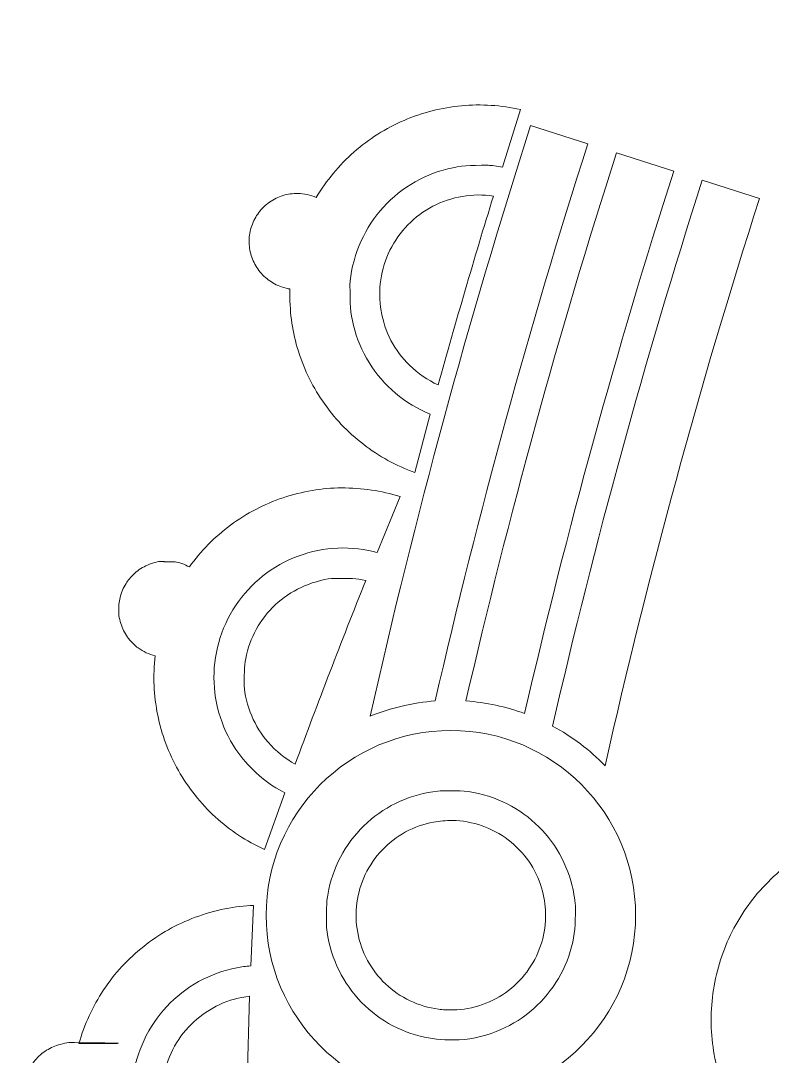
# Model space of a CAD drawing. Header units: millimetres. Extents: x -216 to 235, y -247 to 205.
# Drawn here: x -139.68 to -124.11, y 4.22 to 25.67 of the extents above; entities that cross this region are included whole.
import ezdxf

# ---------------------------------------------------------------- set-up
doc = ezdxf.new("R2010")
doc.units = ezdxf.units.MM
doc.header["$MEASUREMENT"] = 0
doc.layers.add('Camada 1', color=7, linetype='Continuous')

msp = doc.modelspace()

# ---------------------------------------------------------------- linework, layer by layer
at = {"layer": 'Camada 1', "color": 240, "lineweight": 18}
msp.add_open_spline([(40.386, -243.7514), (52.549, -242.0562), (64.5321, -239.369), (76.2543, -235.708), (76.2543, -235.708), (98.8911, -228.6351), (120.1427, -218.1082), (139.486, -204.3864), (139.486, -204.3864), (164.4969, -186.644), (185.4274, -164.233), (201.4217, -138.0695), (201.4217, -138.0695), (213.7717, -117.7741), (222.7947, -95.7966), (228.2686, -72.6782), (228.2686, -72.6782), (232.7664, -53.682), (234.7784, -34.2646), (234.2711, -14.7498), (234.2711, -14.7498), (233.6078, 8.9614), (229.2434, 32.277), (221.2854, 54.6227), (221.2854, 54.6227), (213.3274, 76.9685), (201.9717, 97.7943), (187.498, 116.5872), (187.498, 116.5872), (182.1139, 123.578), (176.3293, 130.2413), (170.1642, 136.5541), (170.1642, 136.5541), (153.5928, 153.4769), (134.5781, 167.599), (113.5883, 178.5727), (113.5883, 178.5727), (92.5985, 189.5464), (70.1505, 197.1015), (46.7969, 201.0519), (46.7969, 201.0519), (39.0919, 202.3552), (31.3295, 203.2562), (23.5308, 203.7524), (23.5308, 203.7524), (0.054, 205.2792), (-23.3725, 203.1146), (-46.1721, 197.3119), (-46.1721, 197.3119), (-57.2082, 194.503), (-67.9982, 190.8615), (-78.4793, 186.4083), (-78.4793, 186.4083), (-100.2525, 177.1917), (-120.3159, 164.6826), (-138.1754, 149.1888), (-138.1754, 149.1888), (-156.0349, 133.6951), (-171.2507, 115.5983), (-183.4483, 95.344), (-183.4483, 95.344), (-190.4371, 83.7389), (-196.3515, 71.5511), (-201.1434, 58.8799), (-201.1434, 58.8799), (-210.746, 33.3304), (-215.639, 6.4782), (-215.6655, -20.8162), (-215.6655, -20.8162), (-215.6885, -44.4186), (-212.0189, -67.7341), (-204.7472, -90.1884), (-204.7472, -90.1884), (-197.4754, -112.6427), (-186.7806, -133.683), (-172.926, -152.7913), (-172.926, -152.7913), (-167.4686, -160.3181), (-161.5547, -167.4917), (-155.2071, -174.2846)], degree=3, knots=[0, 0, 0, 0, 0.047619, 0.047619, 0.047619, 0.047619, 0.0952381, 0.0952381, 0.0952381, 0.0952381, 0.1428571, 0.1428571, 0.1428571, 0.1428571, 0.1904762, 0.1904762, 0.1904762, 0.1904762, 0.2380952, 0.2380952, 0.2380952, 0.2380952, 0.2857143, 0.2857143, 0.2857143, 0.2857143, 0.3333333, 0.3333333, 0.3333333, 0.3333333, 0.3809524, 0.3809524, 0.3809524, 0.3809524, 0.4285714, 0.4285714, 0.4285714, 0.4285714, 0.4761905, 0.4761905, 0.4761905, 0.4761905, 0.5238095, 0.5238095, 0.5238095, 0.5238095, 0.5714286, 0.5714286, 0.5714286, 0.5714286, 0.6190476, 0.6190476, 0.6190476, 0.6190476, 0.6666667, 0.6666667, 0.6666667, 0.6666667, 0.7142857, 0.7142857, 0.7142857, 0.7142857, 0.7619048, 0.7619048, 0.7619048, 0.7619048, 0.8095238, 0.8095238, 0.8095238, 0.8095238, 0.8571429, 0.8571429, 0.8571429, 0.8571429, 0.9047619, 0.9047619, 0.9047619, 0.9047619, 1, 1, 1, 1], dxfattribs=at)
at = {"layer": 'Camada 1', "color": 250, "lineweight": 18}
for points, knots in [([(169.4556, 135.5004), (152.9965, 152.348), (134.1044, 166.4135), (113.2447, 177.3504), (113.2447, 177.3504), (92.385, 188.2873), (70.0712, 195.8264), (46.8527, 199.782), (46.8527, 199.782), (39.1901, 201.0875), (31.4701, 201.9926), (23.7134, 202.4951), (23.7134, 202.4951), (0.3708, 204.0413), (-22.9262, 201.9169), (-45.6041, 196.1741), (-45.6041, 196.1741), (-56.5864, 193.3931), (-67.3248, 189.7829), (-77.7567, 185.3645), (-77.7567, 185.3645), (-99.4202, 176.2238), (-119.3871, 163.8067), (-137.1658, 148.419), (-137.1658, 148.419), (-154.9444, 133.0313), (-170.097, 115.0518), (-182.2504, 94.9233), (-182.2504, 94.9233), (-189.2131, 83.3915), (-195.1084, 71.2792), (-199.8881, 58.6848), (-199.8881, 58.6848), (-209.4979, 33.2044), (-214.3954, 6.4161), (-214.4225, -20.8161), (-214.4225, -20.8161), (-214.4225, -44.3152), (-210.6959, -67.68), (-203.3914, -90.0987), (-203.3914, -90.0987), (-196.087, -112.5174), (-185.3655, -133.5174), (-171.4908, -152.5816), (-171.4908, -152.5816), (-166.2338, -159.8049), (-160.555, -166.7015), (-154.4747, -173.2469), (-154.4747, -173.2469), (-138.5335, -190.4321), (-120.1002, -204.912), (-99.6287, -216.33), (-99.6287, -216.33), (-77.9909, -228.3986), (-54.6567, -236.727), (-30.2673, -241.0865), (-30.2673, -241.0865), (-7.2069, -245.2627), (16.2229, -245.78), (39.4452, -242.6257)], [0, 0, 0, 0, 0.0625, 0.0625, 0.0625, 0.0625, 0.125, 0.125, 0.125, 0.125, 0.1875, 0.1875, 0.1875, 0.1875, 0.25, 0.25, 0.25, 0.25, 0.3125, 0.3125, 0.3125, 0.3125, 0.375, 0.375, 0.375, 0.375, 0.4375, 0.4375, 0.4375, 0.4375, 0.5, 0.5, 0.5, 0.5, 0.5625, 0.5625, 0.5625, 0.5625, 0.625, 0.625, 0.625, 0.625, 0.6875, 0.6875, 0.6875, 0.6875, 0.75, 0.75, 0.75, 0.75, 0.8125, 0.8125, 0.8125, 0.8125, 0.875, 0.875, 0.875, 0.875, 1, 1, 1, 1]), ([(-80.3896, -223.5108), (-101.7016, -214.0775), (-121.2756, -201.4264), (-138.6295, -185.869), (-138.6295, -185.869), (-155.9835, -170.3116), (-170.6901, -152.2309), (-182.3871, -132.0723), (-182.3871, -132.0723), (-186.1637, -125.5637), (-189.6042, -118.8715), (-192.6998, -112.0128), (-192.6998, -112.0128), (-202.31, -90.6018), (-208.4525, -67.9511), (-210.976, -44.6184), (-210.976, -44.6184), (-211.9408, -35.6978), (-212.3665, -26.7353), (-212.2517, -17.7634), (-212.2517, -17.7634), (-211.9346, 5.5262), (-207.9782, 28.4796), (-200.4799, 50.5315), (-200.4799, 50.5315), (-192.9815, 72.5834), (-182.1257, 93.1907), (-168.1799, 111.8462), (-168.1799, 111.8462), (-161.7917, 120.3919), (-154.8036, 128.4545), (-147.2523, 135.9921), (-147.2523, 135.9921), (-144.575, 138.6646), (-141.8305, 141.2679), (-139.0205, 143.8004)], [0, 0, 0, 0, 0.1, 0.1, 0.1, 0.1, 0.2, 0.2, 0.2, 0.2, 0.3, 0.3, 0.3, 0.3, 0.4, 0.4, 0.4, 0.4, 0.5, 0.5, 0.5, 0.5, 0.6, 0.6, 0.6, 0.6, 0.7, 0.7, 0.7, 0.7, 0.8, 0.8, 0.8, 0.8, 1, 1, 1, 1]), ([(-139.0924, 142.3947), (-156.1732, 126.9372), (-170.6255, 108.9981), (-182.0937, 89.0189), (-182.0937, 89.0189), (-190.2531, 74.804), (-196.7728, 59.7664), (-201.5712, 44.0943), (-201.5712, 44.0943), (-208.3999, 21.7894), (-211.6552, -1.3091), (-211.2571, -24.6323), (-211.2571, -24.6323), (-211.1087, -33.3264), (-210.4499, -41.9967), (-209.2831, -50.6134), (-209.2831, -50.6134), (-206.139, -73.616), (-199.4352, -95.8435), (-189.3368, -116.7486), (-189.3368, -116.7486), (-180.0563, -135.9605), (-168.1071, -153.6364), (-153.7378, -169.4081), (-153.7378, -169.4081), (-133.2574, -191.8875), (-108.6336, -209.7323), (-80.8955, -222.1967)], [0, 0, 0, 0, 0.125, 0.125, 0.125, 0.125, 0.25, 0.25, 0.25, 0.25, 0.375, 0.375, 0.375, 0.375, 0.5, 0.5, 0.5, 0.5, 0.625, 0.625, 0.625, 0.625, 0.75, 0.75, 0.75, 0.75, 1, 1, 1, 1]), ([(-150.9205, -77.3759), (-156.868, -60.4674), (-160.0972, -42.8367), (-160.5287, -24.9179), (-160.5287, -24.9179), (-160.7768, -14.6119), (-160.0916, -4.3259), (-158.4785, 5.8561), (-158.4785, 5.8561), (-155.6464, 23.5449), (-150.0821, 40.5729), (-141.9225, 56.5208), (-141.9225, 56.5208), (-133.7982, 72.3997), (-123.2997, 86.8191), (-110.6833, 99.4273), (-110.6833, 99.4273), (-98.0511, 112.0511), (-83.5997, 122.5434), (-67.6849, 130.6458), (-67.6849, 130.6458), (-59.3304, 134.8992), (-50.6531, 138.4478), (-41.7123, 141.2675)], [0, 0, 0, 0, 0.1428571, 0.1428571, 0.1428571, 0.1428571, 0.2857143, 0.2857143, 0.2857143, 0.2857143, 0.4285714, 0.4285714, 0.4285714, 0.4285714, 0.5714286, 0.5714286, 0.5714286, 0.5714286, 0.7142857, 0.7142857, 0.7142857, 0.7142857, 1, 1, 1, 1]), ([(-130.0336, 133.8278), (-146.2194, 119.3145), (-159.9356, 102.4479), (-170.8443, 83.6433), (-170.8443, 83.6433), (-179.7554, 68.2822), (-186.6247, 51.9059), (-191.3391, 34.7844), (-191.3391, 34.7844), (-198.8378, 7.5444), (-200.7516, -20.6439), (-197.0035, -48.6475), (-197.0035, -48.6475), (-194.1104, -70.2624), (-187.8716, -91.1586), (-178.4408, -110.8216), (-178.4408, -110.8216), (-170.3193, -127.7548), (-159.9861, -143.4365), (-147.6304, -157.5797)], [0, 0, 0, 0, 0.1666667, 0.1666667, 0.1666667, 0.1666667, 0.3333333, 0.3333333, 0.3333333, 0.3333333, 0.5, 0.5, 0.5, 0.5, 0.6666667, 0.6666667, 0.6666667, 0.6666667, 1, 1, 1, 1]), ([(-199.6752, -12.3962), (-198.7987, 9.558), (-194.4986, 31.1049), (-186.8808, 51.7138), (-186.8808, 51.7138), (-177.8689, 76.0941), (-164.5146, 98.3937), (-147.276, 117.8473), (-147.276, 117.8473), (-142.2859, 123.4786), (-137.001, 128.8344), (-131.4367, 133.8992)], [0, 0, 0, 0, 0.25, 0.25, 0.25, 0.25, 0.5, 0.5, 0.5, 0.5, 1, 1, 1, 1]), ([(-131.4849, 76.4581), (-141.7294, 61.5908), (-149.522, 45.304), (-154.6708, 27.9986), (-154.6708, 27.9986), (-160.0088, 10.0576), (-162.3683, -8.5113), (-161.687, -27.2172), (-161.687, -27.2172), (-161.0128, -45.2033), (-157.5334, -62.8625), (-151.3342, -79.76), (-151.3342, -79.76), (-145.135, -96.6575), (-136.3689, -112.3772), (-125.2515, -126.5319), (-125.2515, -126.5319), (-121.3176, -131.5408), (-117.1105, -136.3224), (-112.6433, -140.8621), (-112.6433, -140.8621), (-103.3382, -150.3182), (-93.005, -158.6385), (-81.7816, -165.7122)], [0, 0, 0, 0, 0.1428571, 0.1428571, 0.1428571, 0.1428571, 0.2857143, 0.2857143, 0.2857143, 0.2857143, 0.4285714, 0.4285714, 0.4285714, 0.4285714, 0.5714286, 0.5714286, 0.5714286, 0.5714286, 0.7142857, 0.7142857, 0.7142857, 0.7142857, 1, 1, 1, 1]), ([(-129.3238, 23.8288), (-129.7261, 23.9194), (-130.1376, 23.946), (-130.5482, 23.9078), (-130.5482, 23.9078), (-130.9588, 23.8697), (-131.3583, 23.7678), (-131.737, 23.6047), (-131.737, 23.6047), (-132.1158, 23.4415), (-132.4643, 23.2211), (-132.7741, 22.9489), (-132.7741, 22.9489), (-133.0822, 22.6781), (-133.3445, 22.3626), (-133.5545, 22.0102), (-133.5545, 22.0102), (-133.6748, 22.0628), (-133.8099, 22.0929), (-133.9343, 22.0929), (-133.9343, 22.0929), (-134.0469, 22.0929), (-134.1424, 22.0801), (-134.2424, 22.0495), (-134.2424, 22.0495), (-134.3424, 22.0189), (-134.4364, 21.973), (-134.5221, 21.913), (-134.5221, 21.913), (-134.6077, 21.853), (-134.6829, 21.7803), (-134.7458, 21.6967), (-134.7458, 21.6967), (-134.8087, 21.6132), (-134.8578, 21.5208), (-134.8918, 21.4219), (-134.8918, 21.4219), (-134.9259, 21.323), (-134.9458, 21.2131), (-134.9458, 21.1154), (-134.9458, 21.1154), (-134.9458, 21.0028), (-134.9329, 20.9073), (-134.9023, 20.8073), (-134.9023, 20.8073), (-134.8717, 20.7072), (-134.8258, 20.6133), (-134.7658, 20.5276), (-134.7658, 20.5276), (-134.7058, 20.4419), (-134.6331, 20.3667), (-134.5495, 20.3038), (-134.5495, 20.3038), (-134.466, 20.2409), (-134.3736, 20.1919), (-134.2747, 20.1579), (-134.2747, 20.1579), (-134.2196, 20.1389), (-134.1324, 20.1158), (-134.1054, 20.1158), (-134.1054, 20.1158), (-134.1054, 19.6472), (-134.0644, 19.2946), (-133.9483, 18.8989)], [0, 0, 0, 0, 0.0588235, 0.0588235, 0.0588235, 0.0588235, 0.1176471, 0.1176471, 0.1176471, 0.1176471, 0.1764706, 0.1764706, 0.1764706, 0.1764706, 0.2352941, 0.2352941, 0.2352941, 0.2352941, 0.2941176, 0.2941176, 0.2941176, 0.2941176, 0.3529412, 0.3529412, 0.3529412, 0.3529412, 0.4117647, 0.4117647, 0.4117647, 0.4117647, 0.4705882, 0.4705882, 0.4705882, 0.4705882, 0.5294118, 0.5294118, 0.5294118, 0.5294118, 0.5882353, 0.5882353, 0.5882353, 0.5882353, 0.6470588, 0.6470588, 0.6470588, 0.6470588, 0.7058824, 0.7058824, 0.7058824, 0.7058824, 0.7647059, 0.7647059, 0.7647059, 0.7647059, 0.8235294, 0.8235294, 0.8235294, 0.8235294, 0.8823529, 0.8823529, 0.8823529, 0.8823529, 1, 1, 1, 1]), ([(-127.9298, 23.1227), (-129.1466, 19.3221), (-130.2013, 15.4733), (-131.0921, 11.5833), (-131.0921, 11.5833), (-131.5547, 11.545), (-132.0065, 11.439), (-132.4379, 11.2676), (-132.4379, 11.2676), (-131.512, 15.3932), (-130.4036, 19.4735), (-129.1149, 23.5005)], [0, 0, 0, 0, 0.25, 0.25, 0.25, 0.25, 0.5, 0.5, 0.5, 0.5, 1, 1, 1, 1]), ([(-131.1942, 17.5219), (-131.4551, 17.628), (-131.6962, 17.7736), (-131.9115, 17.9551), (-131.9115, 17.9551), (-132.1269, 18.1366), (-132.3112, 18.3496), (-132.4599, 18.5887), (-132.4599, 18.5887), (-132.6086, 18.8279), (-132.7181, 19.0874), (-132.7857, 19.3608), (-132.7857, 19.3608), (-132.8532, 19.6342), (-132.8569, 19.7922), (-132.8569, 20.1957), (-132.8569, 20.1957), (-132.8569, 20.4129), (-132.7727, 20.7509), (-132.6666, 21.0118), (-132.6666, 21.0118), (-132.5606, 21.2727), (-132.415, 21.5138), (-132.2335, 21.7292), (-132.2335, 21.7292), (-132.052, 21.9445), (-131.839, 22.1289), (-131.5999, 22.2776), (-131.5999, 22.2776), (-131.3607, 22.4263), (-131.1012, 22.5358), (-130.8278, 22.6033), (-130.8278, 22.6033), (-130.5544, 22.6709), (-130.3964, 22.6746), (-129.9928, 22.6746), (-129.9928, 22.6746), (-129.9402, 22.6746), (-129.7973, 22.6551), (-129.7006, 22.6373)], [0, 0, 0, 0, 0.0909091, 0.0909091, 0.0909091, 0.0909091, 0.1818182, 0.1818182, 0.1818182, 0.1818182, 0.2727273, 0.2727273, 0.2727273, 0.2727273, 0.3636364, 0.3636364, 0.3636364, 0.3636364, 0.4545455, 0.4545455, 0.4545455, 0.4545455, 0.5454545, 0.5454545, 0.5454545, 0.5454545, 0.6363636, 0.6363636, 0.6363636, 0.6363636, 0.7272727, 0.7272727, 0.7272727, 0.7272727, 0.8181818, 0.8181818, 0.8181818, 0.8181818, 1, 1, 1, 1]), ([(-126.152, 22.5561), (-127.3372, 18.8555), (-128.3667, 15.1085), (-129.2388, 11.3219), (-129.2388, 11.3219), (-129.6306, 11.4653), (-130.0386, 11.5525), (-130.4548, 11.5819)], [0, 0, 0, 0, 0.3333333, 0.3333333, 0.3333333, 0.3333333, 1, 1, 1, 1]), ([(-131.0281, 18.1277), (-130.6661, 19.4366), (-130.2855, 20.7403), (-129.8863, 22.0383), (-129.8863, 22.0383), (-130.1003, 22.0698), (-130.3165, 22.0674), (-130.5297, 22.0313), (-130.5297, 22.0313), (-130.7429, 21.9951), (-130.9478, 21.926), (-131.1394, 21.8258), (-131.1394, 21.8258), (-131.331, 21.7255), (-131.5045, 21.5964), (-131.6558, 21.4419), (-131.6558, 21.4419), (-131.807, 21.2873), (-131.9322, 21.111), (-132.0282, 20.9172), (-132.0282, 20.9172), (-132.1242, 20.7235), (-132.1888, 20.5171), (-132.2203, 20.3031), (-132.2203, 20.3031), (-132.2518, 20.0892), (-132.2494, 19.873), (-132.2132, 19.6598), (-132.2132, 19.6598), (-132.1771, 19.4466), (-132.108, 19.2416), (-132.0077, 19.0501), (-132.0077, 19.0501), (-131.9074, 18.8585), (-131.7784, 18.6849), (-131.6238, 18.5337), (-131.6238, 18.5337), (-131.4502, 18.3639), (-131.2496, 18.2271), (-131.0281, 18.1277)], [0, 0, 0, 0, 0.0909091, 0.0909091, 0.0909091, 0.0909091, 0.1818182, 0.1818182, 0.1818182, 0.1818182, 0.2727273, 0.2727273, 0.2727273, 0.2727273, 0.3636364, 0.3636364, 0.3636364, 0.3636364, 0.4545455, 0.4545455, 0.4545455, 0.4545455, 0.5454545, 0.5454545, 0.5454545, 0.5454545, 0.6363636, 0.6363636, 0.6363636, 0.6363636, 0.7272727, 0.7272727, 0.7272727, 0.7272727, 0.8181818, 0.8181818, 0.8181818, 0.8181818, 1, 1, 1, 1]), ([(-128.66, 11.0619), (-128.2567, 10.8451), (-127.8914, 10.569), (-127.5726, 10.2401), (-127.5726, 10.2401), (-126.6799, 14.2024), (-125.6133, 18.1215), (-124.375, 21.9897)], [0, 0, 0, 0, 0.3333333, 0.3333333, 0.3333333, 0.3333333, 1, 1, 1, 1]), ([(-133.9483, 18.8989), (-133.8322, 18.5032), (-133.6556, 18.1305), (-133.4228, 17.7901), (-133.4228, 17.7901), (-133.1901, 17.4496), (-132.907, 17.1498), (-132.5804, 16.8979), (-132.5804, 16.8979), (-132.2576, 16.6489), (-131.9002, 16.4529), (-131.5167, 16.3144)], [0, 0, 0, 0, 0.25, 0.25, 0.25, 0.25, 0.5, 0.5, 0.5, 0.5, 1, 1, 1, 1]), ([(-131.8204, 15.813), (-132.2138, 15.9367), (-132.6047, 15.9934), (-133.0341, 15.9934), (-133.0341, 15.9934), (-133.4308, 15.9934), (-133.8532, 15.9211), (-134.2442, 15.79), (-134.2442, 15.79), (-134.6351, 15.6588), (-135.0008, 15.4681), (-135.3321, 15.2225)], [0, 0, 0, 0, 0.25, 0.25, 0.25, 0.25, 0.5, 0.5, 0.5, 0.5, 1, 1, 1, 1]), ([(-135.3321, 15.2225), (-135.6596, 14.9798), (-135.9456, 14.6893), (-136.1833, 14.3581), (-136.1833, 14.3581), (-136.2753, 14.4078), (-136.4165, 14.4614), (-136.4769, 14.4614), (-136.4769, 14.4614), (-136.9265, 14.4614), (-136.5499, 14.4689), (-136.7879, 14.4689), (-136.7879, 14.4689), (-136.8557, 14.4689), (-136.9918, 14.4251), (-137.0862, 14.38), (-137.0862, 14.38), (-137.1805, 14.3347), (-137.2666, 14.2753), (-137.3423, 14.2032), (-137.3423, 14.2032), (-137.4012, 14.147), (-137.4529, 14.0841), (-137.4964, 14.0154), (-137.4964, 14.0154), (-137.5523, 13.9265), (-137.5936, 13.8299), (-137.6192, 13.7281), (-137.6192, 13.7281), (-137.6449, 13.6263), (-137.6473, 13.5632), (-137.6473, 13.4169), (-137.6473, 13.4169), (-137.6473, 13.3347), (-137.6169, 13.2098), (-137.5778, 13.1124), (-137.5778, 13.1124), (-137.5387, 13.0149), (-137.4849, 12.9248), (-137.4176, 12.8442), (-137.4176, 12.8442), (-137.3668, 12.7833), (-137.3091, 12.7289), (-137.2454, 12.6816), (-137.2454, 12.6816), (-137.1399, 12.6035), (-137.0208, 12.5479), (-136.8931, 12.5173), (-136.8931, 12.5173), (-136.9399, 12.1076), (-136.9221, 11.6956), (-136.84, 11.2915), (-136.84, 11.2915), (-136.7579, 10.8874), (-136.6136, 10.5011), (-136.4107, 10.1421), (-136.4107, 10.1421), (-136.2077, 9.7832), (-135.9511, 9.4604), (-135.6472, 9.1817), (-135.6472, 9.1817), (-135.3448, 8.9045), (-135.003, 8.6777), (-134.63, 8.5068)], [0, 0, 0, 0, 0.0588235, 0.0588235, 0.0588235, 0.0588235, 0.1176471, 0.1176471, 0.1176471, 0.1176471, 0.1764706, 0.1764706, 0.1764706, 0.1764706, 0.2352941, 0.2352941, 0.2352941, 0.2352941, 0.2941176, 0.2941176, 0.2941176, 0.2941176, 0.3529412, 0.3529412, 0.3529412, 0.3529412, 0.4117647, 0.4117647, 0.4117647, 0.4117647, 0.4705882, 0.4705882, 0.4705882, 0.4705882, 0.5294118, 0.5294118, 0.5294118, 0.5294118, 0.5882353, 0.5882353, 0.5882353, 0.5882353, 0.6470588, 0.6470588, 0.6470588, 0.6470588, 0.7058824, 0.7058824, 0.7058824, 0.7058824, 0.7647059, 0.7647059, 0.7647059, 0.7647059, 0.8235294, 0.8235294, 0.8235294, 0.8235294, 0.8823529, 0.8823529, 0.8823529, 0.8823529, 1, 1, 1, 1]), ([(-134.2076, 9.683), (-134.4589, 9.8103), (-134.6871, 9.9753), (-134.8866, 10.174), (-134.8866, 10.174), (-135.0862, 10.3728), (-135.2523, 10.6002), (-135.3807, 10.8509), (-135.3807, 10.8509), (-135.5091, 11.1016), (-135.5967, 11.3692), (-135.6414, 11.6473), (-135.6414, 11.6473), (-135.6861, 11.9254), (-135.6867, 12.207), (-135.6432, 12.4853), (-135.6432, 12.4853), (-135.5998, 12.7636), (-135.5134, 13.0316), (-135.386, 13.2828), (-135.386, 13.2828), (-135.2588, 13.534), (-135.0937, 13.7622), (-134.895, 13.9618), (-134.895, 13.9618), (-134.6963, 14.1614), (-134.4688, 14.3275), (-134.2181, 14.4559), (-134.2181, 14.4559), (-133.9675, 14.5843), (-133.6998, 14.6719), (-133.4217, 14.7166), (-133.4217, 14.7166), (-133.1437, 14.7613), (-132.862, 14.7619), (-132.5837, 14.7184), (-132.5837, 14.7184), (-132.4866, 14.7033), (-132.3905, 14.6828), (-132.2956, 14.6571)], [0, 0, 0, 0, 0.0909091, 0.0909091, 0.0909091, 0.0909091, 0.1818182, 0.1818182, 0.1818182, 0.1818182, 0.2727273, 0.2727273, 0.2727273, 0.2727273, 0.3636364, 0.3636364, 0.3636364, 0.3636364, 0.4545455, 0.4545455, 0.4545455, 0.4545455, 0.5454545, 0.5454545, 0.5454545, 0.5454545, 0.6363636, 0.6363636, 0.6363636, 0.6363636, 0.7272727, 0.7272727, 0.7272727, 0.7272727, 0.8181818, 0.8181818, 0.8181818, 0.8181818, 1, 1, 1, 1]), ([(-133.9923, 10.2719), (-133.5232, 11.5464), (-133.0359, 12.814), (-132.5306, 14.0746), (-132.5306, 14.0746), (-132.7412, 14.1237), (-132.8356, 14.1208), (-133.1724, 14.1208), (-133.1724, 14.1208), (-133.3325, 14.1208), (-133.5978, 14.0506), (-133.797, 13.9665), (-133.797, 13.9665), (-133.9962, 13.8824), (-134.1799, 13.7682), (-134.3434, 13.6267), (-134.3434, 13.6267), (-134.5069, 13.4852), (-134.6462, 13.3198), (-134.758, 13.1347), (-134.758, 13.1347), (-134.8698, 12.9496), (-134.9512, 12.7493), (-135.0003, 12.5387)], [0, 0, 0, 0, 0.1428571, 0.1428571, 0.1428571, 0.1428571, 0.2857143, 0.2857143, 0.2857143, 0.2857143, 0.4285714, 0.4285714, 0.4285714, 0.4285714, 0.5714286, 0.5714286, 0.5714286, 0.5714286, 0.7142857, 0.7142857, 0.7142857, 0.7142857, 1, 1, 1, 1]), ([(-135.0003, 12.5387), (-135.0494, 12.3281), (-135.0465, 12.2337), (-135.0465, 11.8969), (-135.0465, 11.8969), (-135.0465, 11.7368), (-134.9763, 11.4715), (-134.8922, 11.2723), (-134.8922, 11.2723), (-134.8081, 11.0731), (-134.6939, 10.8894), (-134.5524, 10.7259), (-134.5524, 10.7259), (-134.3935, 10.5423), (-134.2049, 10.3894), (-133.9923, 10.2719)], [0, 0, 0, 0, 0.2, 0.2, 0.2, 0.2, 0.4, 0.4, 0.4, 0.4, 0.6, 0.6, 0.6, 0.6, 1, 1, 1, 1]), ([(-134.5943, 7.1442), (-134.5943, 9.2578), (-132.8809, 10.9711), (-130.7674, 10.9711), (-130.7674, 10.9711), (-128.6539, 10.9711), (-126.9405, 9.2578), (-126.9405, 7.1442), (-126.9405, 7.1442), (-126.9405, 5.0307), (-128.6539, 3.3173), (-130.7674, 3.3173), (-130.7674, 3.3173), (-132.8809, 3.3173), (-134.5943, 5.0307), (-134.5943, 7.1442)], [0, 0, 0, 0, 0.2, 0.2, 0.2, 0.2, 0.4, 0.4, 0.4, 0.4, 0.6, 0.6, 0.6, 0.6, 1, 1, 1, 1]), ([(-132.7529, 5.491), (-132.5789, 5.2821), (-132.3742, 5.1031), (-132.1441, 4.9582), (-132.1441, 4.9582), (-131.914, 4.8133), (-131.6641, 4.7062), (-131.4005, 4.6396), (-131.4005, 4.6396), (-131.1712, 4.5816), (-130.9698, 4.5615), (-130.6998, 4.5615), (-130.6998, 4.5615), (-130.4263, 4.5615), (-130.106, 4.6285), (-129.8266, 4.7376), (-129.8266, 4.7376), (-129.5735, 4.8365), (-129.339, 4.9738), (-129.1289, 5.1461), (-129.1289, 5.1461), (-128.9188, 5.3184), (-128.7382, 5.5214), (-128.5916, 5.7502), (-128.5916, 5.7502), (-128.445, 5.9789), (-128.3359, 6.2279), (-128.2672, 6.4908), (-128.2672, 6.4908), (-128.1985, 6.7536), (-128.1876, 6.9355), (-128.1876, 7.2953), (-128.1876, 7.2953), (-128.1876, 7.4044), (-128.2197, 7.6047), (-128.2565, 7.756), (-128.2565, 7.756), (-128.321, 8.0201), (-128.426, 8.2708), (-128.5689, 8.5021), (-128.5689, 8.5021), (-128.7118, 8.7334), (-128.8891, 8.9394), (-129.0965, 9.1152), (-129.0965, 9.1152), (-129.3039, 9.291), (-129.5362, 9.4322), (-129.7877, 9.5353), (-129.7877, 9.5353), (-130.0393, 9.6384), (-130.3672, 9.7212), (-130.5749, 9.7212), (-130.5749, 9.7212), (-130.9227, 9.7212), (-130.8846, 9.7305), (-131.0388, 9.7142), (-131.0388, 9.7142), (-131.309, 9.6858), (-131.5714, 9.6154), (-131.8196, 9.5049), (-131.8196, 9.5049), (-132.0678, 9.3943), (-132.2957, 9.2463), (-132.4976, 9.0645), (-132.4976, 9.0645), (-132.6995, 8.8827), (-132.8704, 8.6715), (-133.0062, 8.4361), (-133.0062, 8.4361), (-133.142, 8.2008), (-133.2394, 7.9472), (-133.2959, 7.6814), (-133.2959, 7.6814), (-133.3452, 7.449), (-133.3467, 7.3222), (-133.3467, 6.9749), (-133.3467, 6.9749), (-133.3467, 6.7615), (-133.2683, 6.4384), (-133.1673, 6.1859), (-133.1673, 6.1859), (-133.0663, 5.9335), (-132.927, 5.6999), (-132.7529, 5.491)], [0, 0, 0, 0, 0.0454545, 0.0454545, 0.0454545, 0.0454545, 0.0909091, 0.0909091, 0.0909091, 0.0909091, 0.1363636, 0.1363636, 0.1363636, 0.1363636, 0.1818182, 0.1818182, 0.1818182, 0.1818182, 0.2272727, 0.2272727, 0.2272727, 0.2272727, 0.2727273, 0.2727273, 0.2727273, 0.2727273, 0.3181818, 0.3181818, 0.3181818, 0.3181818, 0.3636364, 0.3636364, 0.3636364, 0.3636364, 0.4090909, 0.4090909, 0.4090909, 0.4090909, 0.4545455, 0.4545455, 0.4545455, 0.4545455, 0.5, 0.5, 0.5, 0.5, 0.5454545, 0.5454545, 0.5454545, 0.5454545, 0.5909091, 0.5909091, 0.5909091, 0.5909091, 0.6363636, 0.6363636, 0.6363636, 0.6363636, 0.6818182, 0.6818182, 0.6818182, 0.6818182, 0.7272727, 0.7272727, 0.7272727, 0.7272727, 0.7727273, 0.7727273, 0.7727273, 0.7727273, 0.8181818, 0.8181818, 0.8181818, 0.8181818, 0.8636364, 0.8636364, 0.8636364, 0.8636364, 0.9090909, 0.9090909, 0.9090909, 0.9090909, 1, 1, 1, 1]), ([(-130.7165, 5.1829), (-130.53, 5.1829), (-130.3074, 5.2257), (-130.1129, 5.2944), (-130.1129, 5.2944), (-129.9183, 5.3632), (-129.7369, 5.4616), (-129.5732, 5.5871), (-129.5732, 5.5871), (-129.4094, 5.7126), (-129.2673, 5.8622), (-129.1504, 6.0322), (-129.1504, 6.0322), (-129.0334, 6.2021), (-128.9445, 6.3883), (-128.8858, 6.5861), (-128.8858, 6.5861), (-128.8271, 6.7839), (-128.8054, 6.9636), (-128.8054, 7.1947), (-128.8054, 7.1947), (-128.8054, 7.3503), (-128.8376, 7.5428), (-128.8882, 7.7106), (-128.8882, 7.7106), (-128.9479, 7.9082), (-129.0378, 8.0941), (-129.1556, 8.2637), (-129.1556, 8.2637), (-129.2735, 8.4333), (-129.4164, 8.5823), (-129.5809, 8.7071), (-129.5809, 8.7071), (-129.7454, 8.832), (-129.9274, 8.9295), (-130.1224, 8.9975), (-130.1224, 8.9975), (-130.3175, 9.0653), (-130.5371, 9.1062), (-130.7271, 9.1062), (-130.7271, 9.1062), (-130.8819, 9.1062), (-130.9943, 9.0981), (-131.1259, 9.0738), (-131.1259, 9.0738), (-131.3287, 9.0362), (-131.5233, 8.9673), (-131.7046, 8.8689), (-131.7046, 8.8689), (-131.8859, 8.7704), (-132.0496, 8.6448), (-132.1917, 8.4952), (-132.1917, 8.4952), (-132.3337, 8.3456), (-132.4506, 8.1755), (-132.5394, 7.9893), (-132.5394, 7.9893), (-132.6283, 7.8031), (-132.6869, 7.6052), (-132.7138, 7.4007), (-132.7138, 7.4007), (-132.7408, 7.1961), (-132.7354, 6.9899), (-132.6978, 6.787)], [0, 0, 0, 0, 0.0588235, 0.0588235, 0.0588235, 0.0588235, 0.1176471, 0.1176471, 0.1176471, 0.1176471, 0.1764706, 0.1764706, 0.1764706, 0.1764706, 0.2352941, 0.2352941, 0.2352941, 0.2352941, 0.2941176, 0.2941176, 0.2941176, 0.2941176, 0.3529412, 0.3529412, 0.3529412, 0.3529412, 0.4117647, 0.4117647, 0.4117647, 0.4117647, 0.4705882, 0.4705882, 0.4705882, 0.4705882, 0.5294118, 0.5294118, 0.5294118, 0.5294118, 0.5882353, 0.5882353, 0.5882353, 0.5882353, 0.6470588, 0.6470588, 0.6470588, 0.6470588, 0.7058824, 0.7058824, 0.7058824, 0.7058824, 0.7647059, 0.7647059, 0.7647059, 0.7647059, 0.8235294, 0.8235294, 0.8235294, 0.8235294, 0.8823529, 0.8823529, 0.8823529, 0.8823529, 1, 1, 1, 1]), ([(-125.0009, 3.276), (-125.1799, 3.662), (-125.2963, 4.0713), (-125.3472, 4.4938), (-125.3472, 4.4938), (-125.3982, 4.9162), (-125.3823, 5.3415), (-125.3003, 5.759), (-125.3003, 5.759), (-125.2181, 6.1765), (-125.0717, 6.5761), (-124.8646, 6.9478), (-124.8646, 6.9478), (-124.6575, 7.3195), (-124.3947, 7.6542), (-124.0829, 7.9437), (-124.0829, 7.9437), (-123.7711, 8.2333), (-123.4178, 8.4704), (-123.0317, 8.6494), (-123.0317, 8.6494), (-122.6456, 8.8284), (-122.2363, 8.9448), (-121.8139, 8.9957), (-121.8139, 8.9957), (-121.3914, 9.0466), (-120.9662, 9.0309), (-120.5487, 8.9487)], [0, 0, 0, 0, 0.125, 0.125, 0.125, 0.125, 0.25, 0.25, 0.25, 0.25, 0.375, 0.375, 0.375, 0.375, 0.5, 0.5, 0.5, 0.5, 0.625, 0.625, 0.625, 0.625, 0.75, 0.75, 0.75, 0.75, 1, 1, 1, 1]), ([(-134.8584, 7.3445), (-135.2103, 7.3445), (-135.6746, 7.2461), (-136.0612, 7.1025), (-136.0612, 7.1025), (-136.4478, 6.9589), (-136.8071, 6.7566), (-137.1304, 6.5007), (-137.1304, 6.5007), (-137.4536, 6.2447), (-137.7329, 5.9412), (-137.9612, 5.5979), (-137.9612, 5.5979), (-138.1884, 5.2562), (-138.3596, 4.8834), (-138.4708, 4.4885), (-138.4708, 4.4885), (-136.553, 4.4885), (-138.5804, 4.5069), (-138.6807, 4.5069)], [0, 0, 0, 0, 0.1666667, 0.1666667, 0.1666667, 0.1666667, 0.3333333, 0.3333333, 0.3333333, 0.3333333, 0.5, 0.5, 0.5, 0.5, 0.6666667, 0.6666667, 0.6666667, 0.6666667, 1, 1, 1, 1]), ([(-132.6978, 6.787), (-132.6602, 6.5841), (-132.5914, 6.3896), (-132.4929, 6.2082), (-132.4929, 6.2082), (-132.3945, 6.0269), (-132.2689, 5.8632), (-132.1192, 5.7212), (-132.1192, 5.7212), (-131.9696, 5.5791), (-131.7996, 5.4623), (-131.6133, 5.3734), (-131.6133, 5.3734), (-131.4271, 5.2846), (-131.2293, 5.226), (-131.0247, 5.199), (-131.0247, 5.199), (-130.9225, 5.1855), (-130.8492, 5.1829), (-130.7165, 5.1829)], [0, 0, 0, 0, 0.1666667, 0.1666667, 0.1666667, 0.1666667, 0.3333333, 0.3333333, 0.3333333, 0.3333333, 0.5, 0.5, 0.5, 0.5, 0.6666667, 0.6666667, 0.6666667, 0.6666667, 1, 1, 1, 1]), ([(-135.0247, 0.7683), (-135.3042, 0.8028), (-135.5749, 0.8807), (-135.83, 1), (-135.83, 1), (-136.0851, 1.1193), (-136.3185, 1.277), (-136.5243, 1.4692), (-136.5243, 1.4692), (-136.7301, 1.6615), (-136.9033, 1.8836), (-137.0396, 2.1301), (-137.0396, 2.1301), (-137.1759, 2.3766), (-137.2719, 2.6413), (-137.3254, 2.9178), (-137.3254, 2.9178), (-137.3789, 3.1943), (-137.3885, 3.4758), (-137.3539, 3.7553), (-137.3539, 3.7553), (-137.3193, 4.0348), (-137.2414, 4.3055), (-137.1221, 4.5606), (-137.1221, 4.5606), (-137.0028, 4.8157), (-136.8452, 5.0491), (-136.6529, 5.2549), (-136.6529, 5.2549), (-136.4606, 5.4607), (-136.2385, 5.6339), (-135.992, 5.7702), (-135.992, 5.7702), (-135.7456, 5.9065), (-135.4808, 6.0025), (-135.2043, 6.056), (-135.2043, 6.056), (-135.1078, 6.0747), (-135.0104, 6.088), (-134.9125, 6.096)], [0, 0, 0, 0, 0.0909091, 0.0909091, 0.0909091, 0.0909091, 0.1818182, 0.1818182, 0.1818182, 0.1818182, 0.2727273, 0.2727273, 0.2727273, 0.2727273, 0.3636364, 0.3636364, 0.3636364, 0.3636364, 0.4545455, 0.4545455, 0.4545455, 0.4545455, 0.5454545, 0.5454545, 0.5454545, 0.5454545, 0.6363636, 0.6363636, 0.6363636, 0.6363636, 0.7272727, 0.7272727, 0.7272727, 0.7272727, 0.8181818, 0.8181818, 0.8181818, 0.8181818, 1, 1, 1, 1]), ([(-135.0218, 1.3963), (-135.0126, 2.7543), (-134.984, 4.1121), (-134.936, 5.4694), (-134.936, 5.4694), (-135.1508, 5.4441), (-135.359, 5.3856), (-135.5555, 5.2953), (-135.5555, 5.2953), (-135.7519, 5.2049), (-135.9318, 5.0849), (-136.0907, 4.9383), (-136.0907, 4.9383), (-136.2497, 4.7916), (-136.3837, 4.6219), (-136.4896, 4.4334), (-136.4896, 4.4334), (-136.5954, 4.2448), (-136.6704, 4.0419), (-136.7128, 3.8299), (-136.7128, 3.8299), (-136.7552, 3.6178), (-136.7638, 3.4018), (-136.7386, 3.187), (-136.7386, 3.187), (-136.7134, 2.9722), (-136.6549, 2.764), (-136.5645, 2.5676), (-136.5645, 2.5676), (-136.4742, 2.3711), (-136.3542, 2.1912), (-136.2075, 2.0323)], [0, 0, 0, 0, 0.1111111, 0.1111111, 0.1111111, 0.1111111, 0.2222222, 0.2222222, 0.2222222, 0.2222222, 0.3333333, 0.3333333, 0.3333333, 0.3333333, 0.4444444, 0.4444444, 0.4444444, 0.4444444, 0.5555556, 0.5555556, 0.5555556, 0.5555556, 0.6666667, 0.6666667, 0.6666667, 0.6666667, 0.7777778, 0.7777778, 0.7777778, 0.7777778, 1, 1, 1, 1]), ([(-138.6807, 4.5069), (-138.7264, 4.5069), (-138.8015, 4.4901), (-138.859, 4.4697), (-138.859, 4.4697), (-138.9604, 4.4442), (-139.0567, 4.4032), (-139.1453, 4.3476), (-139.1453, 4.3476), (-139.2339, 4.292), (-139.3127, 4.2233), (-139.3798, 4.1431), (-139.3798, 4.1431), (-139.4469, 4.0628), (-139.5006, 3.9731), (-139.5396, 3.8761), (-139.5396, 3.8761), (-139.5787, 3.779), (-139.6092, 3.6543), (-139.6092, 3.5727), (-139.6092, 3.5727), (-139.6092, 3.4262), (-139.607, 3.3642), (-139.5815, 3.2628), (-139.5815, 3.2628), (-139.5561, 3.1613), (-139.5151, 3.0651), (-139.4595, 2.9765), (-139.4595, 2.9765), (-139.4039, 2.8879), (-139.3352, 2.8091), (-139.2549, 2.742), (-139.2549, 2.742), (-139.1747, 2.6749), (-139.085, 2.6211), (-138.9879, 2.5821), (-138.9879, 2.5821), (-138.8909, 2.5431), (-138.7662, 2.5126), (-138.6846, 2.5126), (-138.6846, 2.5126), (-138.564, 2.5126), (-138.8253, 2.516), (-138.5102, 2.516), (-138.5102, 2.516), (-138.4145, 2.1149), (-138.2571, 1.7337), (-138.0421, 1.3818), (-138.0421, 1.3818), (-137.8271, 1.0299), (-137.5597, 0.716), (-137.2464, 0.4477), (-137.2464, 0.4477), (-136.9332, 0.1795), (-136.5818, -0.0364), (-136.2011, -0.1947), (-136.2011, -0.1947), (-135.8246, -0.3512), (-135.4285, -0.4476), (-135.0222, -0.4816)], [0, 0, 0, 0, 0.0625, 0.0625, 0.0625, 0.0625, 0.125, 0.125, 0.125, 0.125, 0.1875, 0.1875, 0.1875, 0.1875, 0.25, 0.25, 0.25, 0.25, 0.3125, 0.3125, 0.3125, 0.3125, 0.375, 0.375, 0.375, 0.375, 0.4375, 0.4375, 0.4375, 0.4375, 0.5, 0.5, 0.5, 0.5, 0.5625, 0.5625, 0.5625, 0.5625, 0.625, 0.625, 0.625, 0.625, 0.6875, 0.6875, 0.6875, 0.6875, 0.75, 0.75, 0.75, 0.75, 0.8125, 0.8125, 0.8125, 0.8125, 0.875, 0.875, 0.875, 0.875, 1, 1, 1, 1])]:
    msp.add_open_spline(points, degree=3, knots=knots, dxfattribs=at)
for points in [[(-129.7006, 22.6373), (-129.7006, 22.6373), (-129.3238, 23.8288), (-129.3238, 23.8288)], [(-129.1149, 23.5005), (-129.1149, 23.5005), (-127.9298, 23.1227), (-127.9298, 23.1227)], [(-130.4548, 11.5819), (-129.5741, 15.4082), (-128.5341, 19.1944), (-127.3367, 22.9337)], [(-127.3367, 22.9337), (-127.3367, 22.9337), (-126.152, 22.5561), (-126.152, 22.5561)], [(-125.5601, 22.3674), (-126.752, 18.6436), (-127.7859, 14.8729), (-128.66, 11.0619)], [(-124.375, 21.9897), (-124.375, 21.9897), (-125.5601, 22.3674), (-125.5601, 22.3674)], [(-131.5167, 16.3144), (-131.5167, 16.3144), (-131.1942, 17.5219), (-131.1942, 17.5219)], [(-132.2956, 14.6571), (-132.2956, 14.6571), (-131.8204, 15.813), (-131.8204, 15.813)], [(-134.63, 8.5068), (-134.63, 8.5068), (-134.2076, 9.683), (-134.2076, 9.683)], [(-134.9125, 6.096), (-134.9125, 6.096), (-134.8584, 7.3445), (-134.8584, 7.3445)]]:
    msp.add_open_spline(points, degree=3, dxfattribs=at)

doc.saveas('drawing.dxf')
